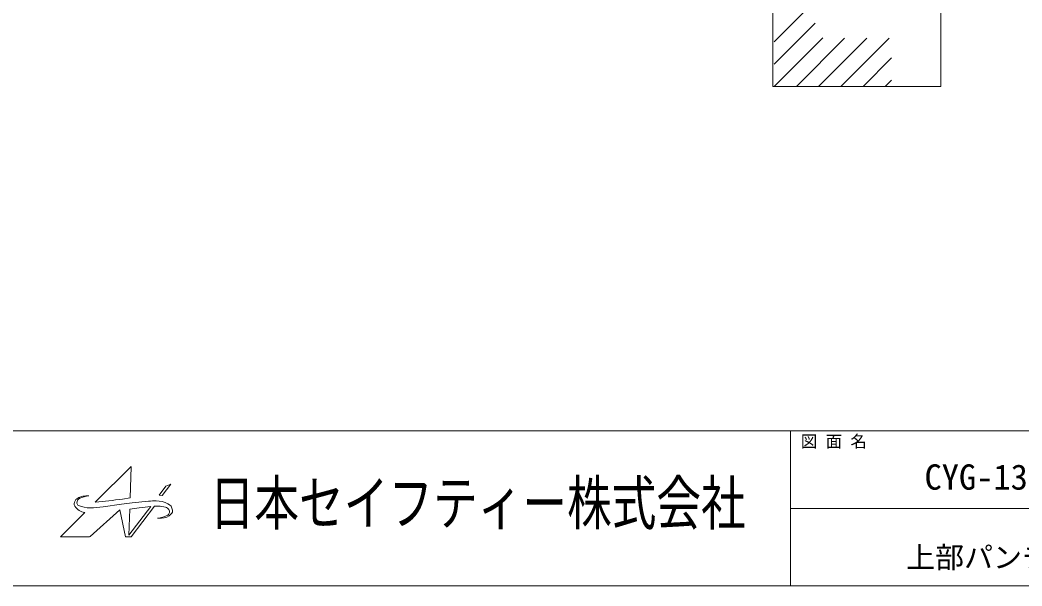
# Model space of a CAD drawing. Units: millimetres, scale not verified. Extents: x -12406 to 12406, y -8553 to 8553.
# Drawn here: x -2543 to 3430, y -8553 to -5180 of the extents above; entities that cross this region are included whole.
import ezdxf
from ezdxf.enums import TextEntityAlignment as Align

# ---------------------------------------------------------------- set-up
doc = ezdxf.new("R2010")
doc.units = ezdxf.units.MM
doc.header["$LTSCALE"] = 50
for name, color, linetype, lineweight in [('0-0_0', 7, 'Continuous', 9), ('0-B_ﾛｺﾞ', 5, 'Continuous', 9), ('0-C_図面枠', 7, 'Continuous', 9)]:
    doc.layers.add(name, color=color, linetype=linetype, lineweight=lineweight)
doc.styles.add('ＭＳ ゴシック', font='')
doc.styles.get('ＭＳ ゴシック').set_extended_font_data('MS Gothic')

msp = doc.modelspace()

# ---------------------------------------------------------------- linework, layer by layer
at = {"layer": '0-0_0'}
for p, q in [((1945.6, -4575.62), (1945.6, -5575.62)), ((2945.6, -4575.62), (2945.6, -5575.62)), ((1952.2, -5309.84), (2151.8, -5110.24)), ((1952.2, -5442.42), (2196.99, -5197.63)), ((1952.2, -5575), (2242.18, -5285.03)), ((2084.79, -5575), (2372.79, -5287)), ((2217.37, -5575), (2505.37, -5287)), ((2349.95, -5575), (2637.95, -5287)), ((2482.53, -5575), (2652.2, -5405.33)), ((2615.12, -5575), (2652.2, -5537.91)), ((2945.6, -5575.62), (1945.6, -5575.62))]:
    msp.add_line(p, q, dxfattribs=at)
at = {"layer": '0-B_ﾛｺﾞ'}
for p, q in [((-2132.4, -8016.42), (-2136.88, -8016.17)), ((-1888.88, -8095.19), (-1832.36, -8087.22)), ((-1723.23, -8148.99), (-1701.04, -8148.94))]:
    msp.add_line(p, q, dxfattribs=at)
for points in [[(-2094.71, -8053.51), (-1881.72, -7841.33), (-1881.17, -7842.84), (-1886.95, -8028.59), (-1933.3, -8035.15)], [(-1777.33, -8048.52), (-1874.35, -8057.35), (-1938.28, -8065), (-2047.85, -8080.88)], [(-2157.64, -8115.95), (-2302.53, -8260.79), (-2301.89, -8260.97), (-2129.71, -8261.12), (-2125.7, -8258.5), (-1948.72, -8098.56), (-1914.33, -8261.17), (-1881.52, -8261.17), (-1742.63, -8077.85), (-1719.9, -8077.76)], [(-1763.8, -8079.05), (-1893.9, -8250.86), (-1888.88, -8095.19)]]:
    msp.add_lwpolyline(points, dxfattribs=at)
msp.add_lwpolyline([(-1713.51, -8011.54), (-1695.47, -8014.96), (-1643.69, -7946.49), (-1673.85, -7959.35)], close=True, dxfattribs=at)
for centre, radius, start, end in [((-2183.87, -8063.35), 36.42, 137.3376, 189.71275), ((-2169.85, -8076.27), 55.49, 107.54618, 137.3376), ((-2175.64, -8057.06), 28.81, 114.83245, 184.93336), ((-2187.24, -8058.06), 17.16, 184.93336, 245.82613), ((-2119.57, -8178.19), 162.29, 94.53365, 114.83245), ((-2137.5, -8178.58), 162.78, 94.87761, 107.54618), ((-2142.58, -8119.1), 103.09, 86.83781, 94.87761), ((-2350.89, -5083.2), 2981.34, 274.92935, 278.0518), ((-2350.89, -5083.2), 2981.34, 274.92935, 278.0518), ((-1736.77, -8407.26), 361.02, 89.15854, 96.45212), ((-1733.85, -8208.88), 162.62, 63.69068, 89.15854), ((-1683.97, -8107.99), 50.07, 8.17288, 63.69068), ((-2197.83, -8065.74), 22.25, 189.71275, 211.14694), ((-2147.07, -8035.07), 81.56, 211.14694, 262.55517), ((-2129.54, -7929.52), 158.06, 245.82613, 271.56003), ((-2143.36, -7421.85), 665.91, 271.56003, 278.24678), ((-1608.6, -9673.05), 1601.54, 95.56117, 98.03149), ((-1719.33, -8228.59), 150.83, 73.31829, 90.21697), ((-1701.26, -8066.24), 82.7, 270.14682, 315.9742), ((-1687.1, -8121.03), 38.53, 36.42787, 73.31829), ((-1674.22, -8111.53), 22.54, 302.01879, 36.42787), ((-1661.41, -8104.75), 27.29, 315.9742, 8.17288), ((-1726.4, -8028.09), 120.94, 271.50312, 302.01879)]:
    msp.add_arc(centre, radius, start, end, dxfattribs=at)
at = {"layer": '0-C_図面枠'}
for p, q in [((-12406.14, -7628.62), (12406.14, -7628.62)), ((2049.71, -7628.62), (2049.71, -8553.31)), ((2049.71, -8090.96), (12406.14, -8090.96))]:
    msp.add_line(p, q, dxfattribs=at)
msp.add_lwpolyline([(-12406.14, -8553.31), (12406.14, -8553.31), (12406.14, 8553.31), (-12406.14, 8553.31)], dxfattribs=at)

# ---------------------------------------------------------------- texts
at = {"layer": '0-B_ﾛｺﾞ', "color": 7, "style": 'ＭＳ ゴシック', "width": 0.75}
msp.add_text('日本セイフティー株式会社', height=260.3, dxfattribs=at).set_placement((-1412.61, -8266.69), align=Align.BOTTOM_LEFT)
at = {"layer": '0-C_図面枠', "style": 'ＭＳ ゴシック'}
for s, height, p in [('図 面 名', 72.31, (2111.36, -7749.44)), ('CYG-135P型\u3000標準図', 151, (2848.88, -8024.78)), ('上部パンチングパネル仕様', 126.7, (2738.98, -8483.81))]:
    msp.add_text(s, height=height, dxfattribs=at).set_placement(p, align=Align.BOTTOM_LEFT)

doc.saveas('drawing.dxf')
